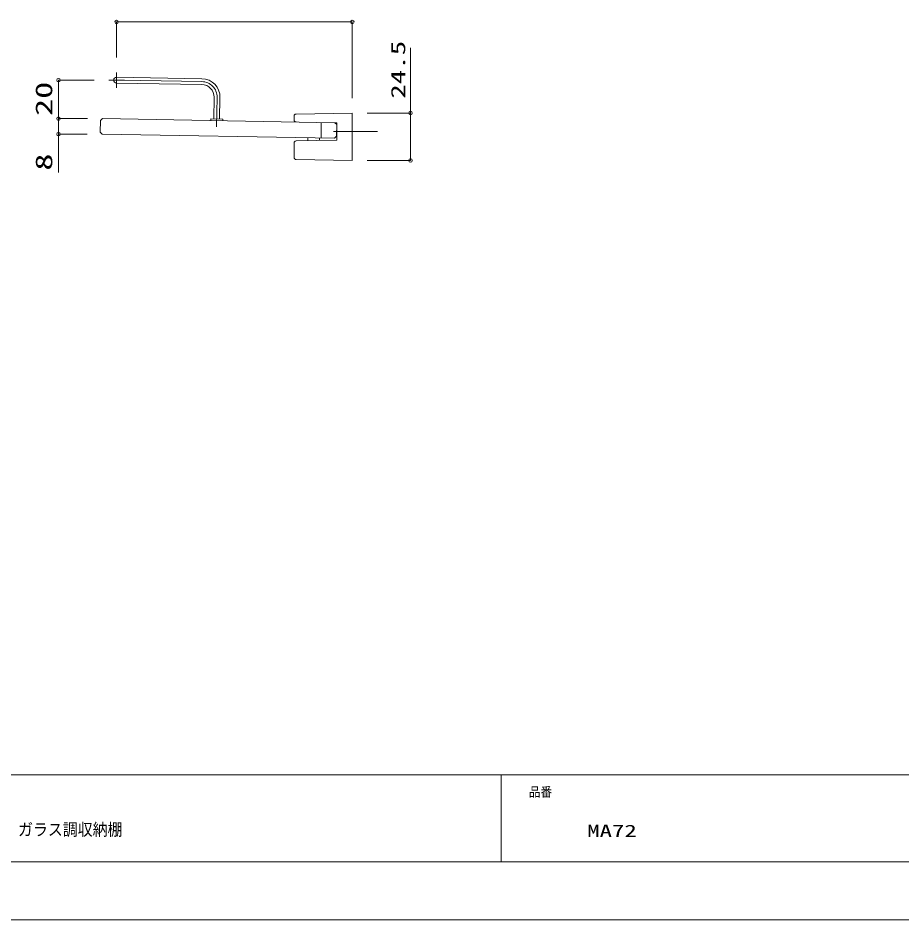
# Model space of a CAD drawing. Units: millimetres on the paper. Extents: x -305 to 305, y -152 to 152.
# Drawn here: x -154.1 to -2.1, y -148.5 to 6.7 of the extents above; entities that cross this region are included whole.
import ezdxf
from ezdxf.enums import TextEntityAlignment as Align

# ---------------------------------------------------------------- set-up
doc = ezdxf.new("R2010")
doc.units = ezdxf.units.MM
doc.linetypes.add('LONG_CHAIN', pattern=[21, 18, -1, 1, -1])
for name, color, linetype, lineweight in [('0-0_0', 7, 'Continuous', 9), ('0-1_VIEW0001', 7, 'Continuous', 9), ('0-3_1図面枠', 7, 'Continuous', 9), ('0-4_図面枠', 3, 'Continuous', 9), ('0-5_DEFPOINTS', 7, 'Continuous', 9)]:
    doc.layers.add(name, color=color, linetype=linetype, lineweight=lineweight)
doc.styles.add('ＭＳ ゴシック', font='')
doc.styles.get('ＭＳ ゴシック').set_extended_font_data('MS Gothic')

# ---------------------------------------------------------------- blocks, each defined once
blk = doc.blocks.new('DTL0009')
at = {"layer": '0-0_0', "color": 2}
for p, q in [((-95.76, 23.684), (-95.76, 25.184)), ((-95.76, 21.184), (-95.76, 23.684)), ((-98.26, 21.184), (-99.76, 21.184)), ((-95.76, 21.184), (-98.26, 21.184)), ((-95.76, 21.184), (-95.76, 18.684)), ((-95.76, 21.184), (-93.26, 21.184)), ((-95.76, 18.684), (-95.76, 17.184)), ((-93.26, 21.184), (-91.76, 21.184))]:
    blk.add_line(p, q, dxfattribs=at)
blk = doc.blocks.new('_ORIGIN')
at = {"layer": '0-0_0'}
blk.add_line((0, 0), (-1, 0), dxfattribs=at)
blk.add_circle((0, 0), 0.5, dxfattribs=at)

msp = doc.modelspace()

# ---------------------------------------------------------------- linework, layer by layer
at = {"layer": '0-0_0'}
for p, q in [((-137.179, -0.106), (-137.179, 6.022)), ((-97.241, 6.022), (-136.579, 6.022)), ((-96.641, -7.101), (-96.641, 6.022)), ((-141.053, -3.979), (-147.179, -3.979)), ((-147.179, -10.004), (-147.179, -4.579)), ((-147.179, -10.004), (-147.179, -9.404)), ((-142.169, -10.604), (-147.179, -10.604)), ((-142.169, -10.604), (-147.179, -10.604)), ((-147.179, -13.271), (-147.179, -10.604)), ((-86.64, -17.208), (-86.64, -10.241)), ((-142.215, -13.271), (-147.179, -13.271)), ((-147.179, -13.271), (-147.179, -19.879)), ((-147.179, -13.871), (-147.179, -14.471)), ((-94.101, -17.808), (-86.64, -17.808)), ((-71.017, -123.498), (-71.017, -138.498))]:
    msp.add_line(p, q, dxfattribs=at)
msp.add_lwpolyline([(-94.101, -9.641), (-86.64, -9.641), (-86.64, 1.558)], dxfattribs=at)
at = {"layer": '0-1_VIEW0001'}
for p, q in [((-137.188, -4.479), (-122.524, -4.735)), ((-122.506, -3.735), (-137.171, -3.479)), ((-120.395, -6.939), (-120.46, -10.672)), ((-119.46, -10.69), (-119.395, -6.957)), ((-139.629, -10.604), (-139.968, -10.932)), ((-139.629, -10.604), (-99.635, -11.302)), ((-120.994, -10.663), (-120.998, -10.929)), ((-120.994, -10.663), (-118.927, -10.699)), ((-118.932, -10.966), (-118.927, -10.699)), ((-106.641, -10.853), (-106.641, -10.144)), ((-96.641, -17.475), (-96.641, -9.975)), ((-140.003, -12.931), (-139.968, -10.932)), ((-102.009, -13.595), (-101.974, -11.595)), ((-101.968, -11.262), (-101.974, -11.595)), ((-99.307, -11.308), (-99.635, -11.302)), ((-99.635, -11.302), (-99.307, -11.641)), ((-99.307, -11.641), (-99.342, -13.641)), ((-99.307, -14.308), (-99.307, -11.308)), ((-140.003, -12.931), (-139.675, -13.271)), ((-99.681, -13.969), (-139.675, -13.271)), ((-104.307, -13.888), (-104.307, -14.395)), ((-102.307, -14.36), (-102.307, -13.923)), ((-102.009, -13.595), (-102.014, -13.928)), ((-99.342, -13.641), (-99.681, -13.969)), ((-106.641, -17.306), (-106.641, -14.764)), ((-106.313, -14.43), (-99.307, -14.308))]:
    msp.add_line(p, q, dxfattribs=at)
at = {"layer": '0-1_VIEW0001', "linetype": 'LONG_CHAIN'}
for p, q in [((-122.515, -4.235), (-136.484, -3.991)), ((-119.984, -12.014), (-119.895, -6.948)), ((-99.85, -12.808), (-92.299, -12.808))]:
    msp.add_line(p, q, dxfattribs=at)
at = {"layer": '0-1_VIEW0001'}
for points in [[(-106.313, -9.81), (-96.641, -9.641), (-96.641, -9.975)], [(-96.641, -17.475), (-96.641, -17.808), (-106.313, -17.639)]]:
    msp.add_lwpolyline(points, dxfattribs=at)
for centre, radius, start, end in [((-137.179, -3.979), 0.5, 89, 269), ((-122.562, -6.902), 3.167, 359, 89), ((-122.562, -6.902), 2.167, 359, 89), ((-106.307, -10.144), 0.333, 91, 180), ((-106.307, -10.853), 0.333, 180, 269), ((-106.307, -14.764), 0.333, 91, 180), ((-106.307, -17.306), 0.333, 180, 269)]:
    msp.add_arc(centre, radius, start, end, dxfattribs=at)
at = {"layer": '0-1_VIEW0001', "linetype": 'LONG_CHAIN'}
msp.add_arc((-122.562, -6.902), 2.667, 359, 89, dxfattribs=at)
at = {"layer": '0-4_図面枠'}
msp.add_line((-291.017, -123.498), (108.983, -123.498), dxfattribs=at)
msp.add_lwpolyline([(-291.017, -138.498), (108.983, -138.498), (108.983, 138.502), (-291.017, 138.502)], close=True, dxfattribs=at)
at = {"layer": '0-5_DEFPOINTS'}
msp.add_line((118.983, -148.498), (-301.017, -148.498), dxfattribs=at)

# ---------------------------------------------------------------- block references
at = {"layer": '0-0_0', "xscale": 0.6, "yscale": 0.6}
for p, rotation in [((-137.179, 6.022), 180), ((-147.179, -3.979), 90), ((-147.179, -10.604), 270), ((-147.179, -10.604), 270), ((-86.64, -9.641), 90), ((-147.179, -13.271), 90), ((-86.64, -17.808), 270)]:
    msp.add_blockref('_ORIGIN', p, dxfattribs=dict(at, rotation=rotation))
msp.add_blockref('_ORIGIN', (-96.641, 6.022), dxfattribs=at)
at = {"layer": '0-1_VIEW0001', "xscale": 0.333333, "yscale": 0.333333}
msp.add_blockref('DTL0009', (-105.259, -11.041), dxfattribs=at)

# ---------------------------------------------------------------- texts
at = {"layer": '0-0_0', "style": 'ＭＳ ゴシック', "width": 1.5}
for s, height, p in [('24.5', 2.441, (-86.805, -7.181)), ('20', 2.889, (-147.374, -10.148)), ('8', 2.889, (-147.374, -19.558))]:
    msp.add_text(s, height=height, rotation=90, dxfattribs=at).set_placement(p, align=Align.BOTTOM_LEFT)
at = {"layer": '0-3_1図面枠', "style": 'ＭＳ ゴシック'}
for s, height, width, p in [('品番', 1.628, 0.9, (-66.276, -127.759)), ('ノウム 集合 各種部材図面 ガラス調収納棚', 2.089, 0.9, (-186.165, -134.603)), ('MA72', 2.089, 1.5, (-56.239, -134.835))]:
    msp.add_text(s, height=height, dxfattribs=dict(at, width=width)).set_placement(p, align=Align.BOTTOM_LEFT)

doc.saveas('drawing.dxf')
